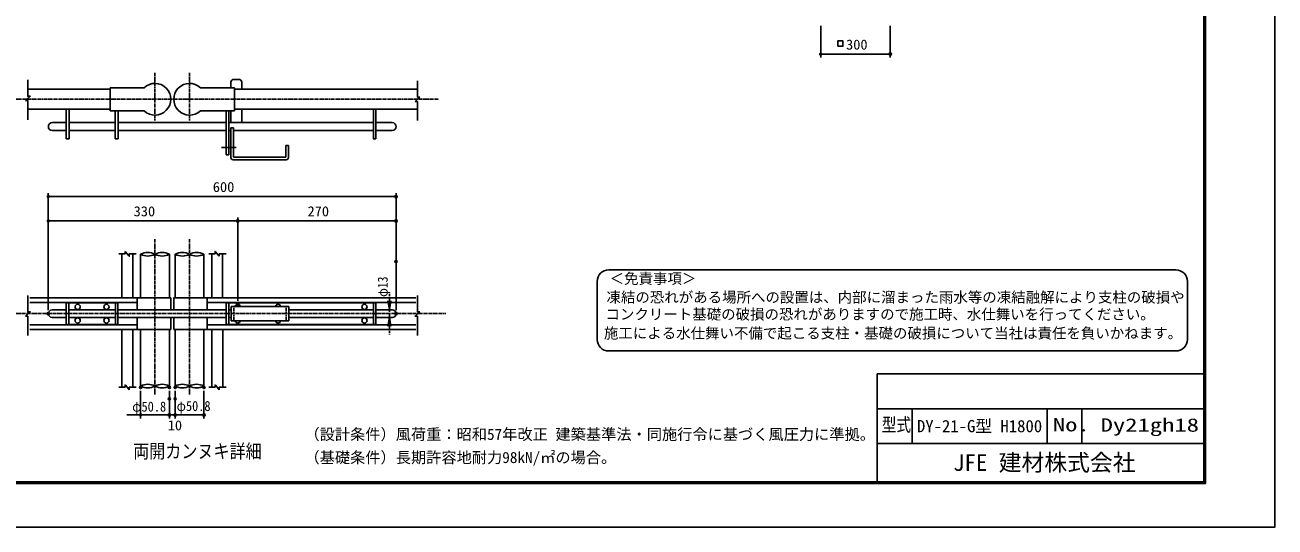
# Model space of a CAD drawing. Units: millimetres, scale not verified, with parts at other scales. Extents: x -4455 to 4455, y -3150 to 3150.
# Drawn here: x -936 to 4455, y -3150 to -985 of the extents above; entities that cross this region are included whole.
import ezdxf
from ezdxf.enums import TextEntityAlignment as Align

# ---------------------------------------------------------------- set-up
doc = ezdxf.new("R2010")
doc.units = ezdxf.units.MM
doc.header["$LTSCALE"] = 20
doc.header["$PDMODE"] = 32
doc.header["$PDSIZE"] = 10
for name, pattern in [('USER3', [1.125, 0.75, -0.125, 0.125, -0.125]), ('USER4', [0.375, 0.25, -0.125]), ('USER7', [1.01, 0.5, -0.25, 0.01, -0.25])]:
    doc.linetypes.add(name, pattern=pattern)
for name, color, linetype, lineweight in [('0-2_KOUZOU', 7, 'Continuous', 25), ('0-3_SUNPOU', 1, 'Continuous', 25), ('0-5_0', 4, 'Continuous', 25), ('0-9_1', 7, 'Continuous', 25), ('0-D_WAKU', 7, 'Continuous', 25), ('0-E_EXTCNT-L', 4, 'USER3', 25), ('0-F_D-TTL-TXT', 2, 'Continuous', 25)]:
    doc.layers.add(name, color=color, linetype=linetype, lineweight=lineweight)
doc.layers.add('0-7_DEFPOINTS', color=7, linetype='Continuous')
doc.styles.add('ＭＳ ゴシック', font='')
doc.styles.get('ＭＳ ゴシック').set_extended_font_data('MS Gothic')

# ---------------------------------------------------------------- blocks, each defined once
blk = doc.blocks.new('M1')
at = {"layer": '0-3_SUNPOU'}
blk.add_line((-5, 0), (-38.58, 0), dxfattribs=at)
for points in [[(0, 0), (-5, 0), (-4.96, 0.63)], [(0, 0), (-4.96, -0.63), (-5, 0)], [(0, 0), (-4.96, 0.63), (-4.84, 1.24)], [(0, 0), (-4.84, -1.24), (-4.96, -0.63)], [(0, 0), (-4.84, 1.24), (-4.65, 1.84)], [(0, 0), (-4.65, -1.84), (-4.84, -1.24)], [(0, 0), (-4.65, 1.84), (-4.38, 2.41)], [(0, 0), (-4.38, -2.41), (-4.65, -1.84)], [(0, 0), (-4.38, 2.41), (-4.05, 2.94)], [(0, 0), (-4.05, -2.94), (-4.38, -2.41)], [(0, 0), (-4.05, 2.94), (-3.64, 3.42)], [(0, 0), (-3.64, -3.42), (-4.05, -2.94)], [(0, 0), (-3.64, 3.42), (-3.19, 3.85)], [(0, 0), (-3.19, -3.85), (-3.64, -3.42)], [(0, 0), (-3.19, 3.85), (-2.68, 4.22)], [(0, 0), (-2.68, -4.22), (-3.19, -3.85)], [(0, 0), (-2.68, 4.22), (-2.13, 4.52)], [(0, 0), (-2.13, -4.52), (-2.68, -4.22)], [(0, 0), (-2.13, 4.52), (-1.55, 4.76)], [(0, 0), (-1.55, -4.76), (-2.13, -4.52)], [(0, 0), (-1.55, 4.76), (-0.94, 4.91)], [(0, 0), (-0.94, -4.91), (-1.55, -4.76)], [(0, 0), (-0.94, 4.91), (-0.31, 4.99)], [(0, 0), (-0.31, -4.99), (-0.94, -4.91)], [(0, 0), (-0.31, 4.99), (0.31, 4.99)], [(0, 0), (0.31, -4.99), (-0.31, -4.99)], [(0, 0), (0.31, 4.99), (0.94, 4.91)], [(0, 0), (0.94, 4.91), (1.55, 4.76)], [(0, 0), (1.55, 4.76), (2.13, 4.52)], [(0, 0), (2.13, 4.52), (2.68, 4.22)], [(0, 0), (2.68, 4.22), (3.19, 3.85)], [(0, 0), (3.19, 3.85), (3.64, 3.42)], [(0, 0), (3.64, 3.42), (4.05, 2.94)], [(0, 0), (4.05, 2.94), (4.38, 2.41)], [(0, 0), (4.38, 2.41), (4.65, 1.84)], [(0, 0), (4.65, 1.84), (4.84, 1.24)], [(0, 0), (4.84, 1.24), (4.96, 0.63)], [(0, 0), (4.96, 0.63), (5, 0)], [(0, 0), (0.94, -4.91), (0.31, -4.99)], [(0, 0), (1.55, -4.76), (0.94, -4.91)], [(0, 0), (2.13, -4.52), (1.55, -4.76)], [(0, 0), (2.68, -4.22), (2.13, -4.52)], [(0, 0), (3.19, -3.85), (2.68, -4.22)], [(0, 0), (3.64, -3.42), (3.19, -3.85)], [(0, 0), (4.05, -2.94), (3.64, -3.42)], [(0, 0), (4.38, -2.41), (4.05, -2.94)], [(0, 0), (4.65, -1.84), (4.38, -2.41)], [(0, 0), (4.84, -1.24), (4.65, -1.84)], [(0, 0), (4.96, -0.63), (4.84, -1.24)], [(0, 0), (5, 0), (4.96, -0.63)]]:
    blk.add_solid(points, dxfattribs=at)
blk = doc.blocks.new('DARROWS')
at = {"layer": '0-5_0', "color": 2}
blk.add_line((0, 0), (-19.98, 0), dxfattribs=at)
blk.add_lwpolyline([(-20, -3.33), (0, 0), (-20, 3.33)], dxfattribs=at)
blk = doc.blocks.new('設計条件_旧基準')
at = {"layer": '0-F_D-TTL-TXT', "color": 7, "style": 'ＭＳ ゴシック'}
for s, p in [('（設計条件）風荷重：昭和57年改正 建築基準法・同施行令に基づく風圧力に準拠。', (-2470.6, 166.4)), ('（基礎条件）長期許容地耐力98kN/㎡の場合。', (-2470.6, 66.4))]:
    blk.add_text(s, height=48.11, dxfattribs=at).set_placement(p, align=Align.BOTTOM_LEFT)

msp = doc.modelspace()

# ---------------------------------------------------------------- linework, layer by layer
at = {"layer": '0-3_SUNPOU'}
for p, q in [((2495.64, -988.38), (2495.64, -1125.35)), ((2795.64, -988.38), (2795.64, -1125.35)), ((2525.64, -1110.35), (2765.64, -1110.35)), ((-437.31, -2563.22), (-437.31, -2681.29)), ((-313.14, -2563.22), (-313.14, -2681.29)), ((-288.31, -2563.22), (-288.31, -2681.29)), ((-164.14, -2563.22), (-164.14, -2681.29)), ((-313.14, -2612.15), (-313.14, -2681.29)), ((-288.31, -2612.15), (-288.31, -2681.29)), ((-467.31, -2666.29), (-497.31, -2666.29)), ((-437.31, -2666.29), (-313.14, -2666.29)), ((-343.14, -2666.29), (-373.14, -2666.29)), ((-313.14, -2666.29), (-288.31, -2666.29)), ((-283.14, -2666.29), (-253.14, -2666.29)), ((-258.31, -2666.29), (-228.31, -2666.29)), ((-258.31, -2666.29), (-194.14, -2666.29))]:
    msp.add_line(p, q, dxfattribs=at)
at = {"layer": '0-3_SUNPOU', "color": 3}
msp.add_lwpolyline([(2569.29, -1076), (2569.29, -1053.5), (2591.79, -1053.5), (2591.79, -1076)], close=True, dxfattribs=at)
at = {"layer": '0-5_0'}
for p, q in [((-923.77, -1221.61), (-923.77, -1292.05)), ((757.07, -1225.59), (757.07, -1296.02)), ((-923.77, -1301.09), (-934.17, -1310.13)), ((-934.17, -1310.13), (-923.77, -1310.13)), ((-923.77, -1310.13), (-927.73, -1310.13)), ((-923.77, -1310.13), (-923.77, -1393.23)), ((757.07, -1305.07), (746.67, -1314.11)), ((746.67, -1314.11), (757.07, -1314.11)), ((757.07, -1314.11), (753.11, -1314.11)), ((757.07, -1296.02), (761.03, -1296.02)), ((767.46, -1296.02), (757.07, -1296.02)), ((757.07, -1305.07), (767.46, -1296.02)), ((757.07, -1314.11), (757.07, -1397.21)), ((-531.63, -1971.45), (-504.41, -1971.45)), ((-504.41, -1961.05), (-504.41, -1971.45)), ((-495.37, -1971.45), (-504.41, -1961.05)), ((-504.41, -1971.45), (-504.41, -1967.49)), ((-486.33, -1971.45), (-456.33, -1971.45)), ((-143.52, -1971.45), (-116.31, -1971.45)), ((-107.27, -1971.45), (-98.22, -1981.85)), ((-98.22, -1971.45), (-68.23, -1971.45)), ((-98.22, -1971.45), (-98.22, -1975.41)), ((-98.22, -1981.85), (-98.22, -1971.45)), ((-923.77, -2151.7), (-923.77, -2222.13)), ((757.07, -2151.7), (757.07, -2222.13)), ((-923.77, -2231.17), (-934.17, -2240.22)), ((-934.17, -2240.22), (-923.77, -2240.22)), ((-923.77, -2240.22), (-927.73, -2240.22)), ((-923.77, -2240.22), (-923.77, -2323.32)), ((757.07, -2240.22), (753.11, -2240.22)), ((757.07, -2222.13), (761.03, -2222.13)), ((767.46, -2222.13), (757.07, -2222.13)), ((757.07, -2231.17), (767.46, -2222.13)), ((757.07, -2240.22), (757.07, -2323.32)), ((-531.63, -2547.35), (-504.41, -2547.35)), ((-504.41, -2547.35), (-504.41, -2543.39)), ((-495.37, -2547.35), (-486.33, -2557.74)), ((-486.33, -2547.35), (-456.33, -2547.35)), ((-486.33, -2547.35), (-486.33, -2551.31)), ((-486.33, -2557.74), (-486.33, -2547.35)), ((-143.52, -2547.35), (-116.31, -2547.35)), ((-116.31, -2547.35), (-116.31, -2543.39)), ((-107.27, -2547.35), (-98.22, -2557.74)), ((-98.22, -2547.35), (-68.23, -2547.35))]:
    msp.add_line(p, q, dxfattribs=at)
at = {"layer": '0-5_0', "color": 2, "linetype": 'USER7'}
for p, q in [((635.43, -2174.41), (635.43, -2137.16)), ((635.43, -2211.66), (635.43, -2246.43)), ((635.43, -2283.68), (635.43, -2320.94))]:
    msp.add_line(p, q, dxfattribs=at)
at = {"layer": '0-5_0'}
for points in [[(-923.77, -1301.09), (-913.37, -1292.05), (-923.77, -1292.05), (-919.81, -1292.05)], [(-495.37, -1971.45), (-486.33, -1981.85), (-486.33, -1971.45), (-486.33, -1975.41)], [(-107.27, -1971.45), (-116.31, -1961.05), (-116.31, -1971.45), (-116.31, -1967.49)], [(-923.77, -2231.17), (-913.37, -2222.13), (-923.77, -2222.13), (-919.81, -2222.13)], [(757.07, -2231.17), (746.67, -2240.22), (757.07, -2240.22)], [(-495.37, -2547.35), (-504.41, -2536.95), (-504.41, -2547.35)], [(-107.27, -2547.35), (-116.31, -2536.95), (-116.31, -2547.35)], [(-98.22, -2557.74), (-98.22, -2547.35), (-98.22, -2551.31)]]:
    msp.add_lwpolyline(points, dxfattribs=at)
at = {"layer": '0-7_DEFPOINTS'}
for p in [(2795.64, -1110.35), (664.59, -1724.62), (-18.36, -1829.55), (664.59, -1829.55), (664.59, -2004.8), (-18.36, -2189.36), (-835.41, -2229.72), (664.59, -2229.72), (-437.31, -2548.22), (-313.14, -2548.22), (-288.31, -2548.22), (-164.14, -2548.22), (-313.14, -2597.15), (-288.31, -2597.15), (-313.14, -2666.29), (-288.31, -2666.29), (-164.14, -2666.29)]:
    msp.add_point(p, dxfattribs=at)
at = {"layer": '0-9_1'}
for p, q in [((-48.05, -1231.58), (-48.05, -1255.17)), ((-35.63, -1219.17), (-13.28, -1219.17)), ((-0.86, -1231.58), (-0.86, -1261.38)), ((-568.92, -1261.38), (-927.12, -1261.38)), ((-422.08, -1255.17), (-568.91, -1255.17)), ((-568.91, -1255.17), (-568.91, -1354.51)), ((-179.32, -1255.17), (-32.49, -1255.17)), ((-32.49, -1255.17), (-32.49, -1354.51)), ((-32.49, -1261.38), (756.47, -1261.38)), ((-568.92, -1348.3), (-927.12, -1348.3)), ((-758.28, -1348.3), (-758.28, -1476.2)), ((-745.86, -1348.3), (-745.86, -1476.2)), ((-422.08, -1354.51), (-568.91, -1354.51)), ((-547.18, -1354.51), (-547.18, -1476.2)), ((-534.77, -1354.51), (-534.77, -1476.2)), ((-179.32, -1354.51), (-32.49, -1354.51)), ((-67.92, -1354.51), (-67.92, -1544.5)), ((-56.74, -1354.51), (-56.74, -1544.5)), ((-48.05, -1354.51), (-48.05, -1405.42)), ((-32.49, -1348.3), (756.47, -1348.3)), ((-0.86, -1348.3), (-0.86, -1405.42)), ((566.64, -1348.3), (566.64, -1476.2)), ((577.82, -1348.3), (577.82, -1476.2)), ((-817.88, -1405.42), (-758.28, -1405.42)), ((-817.88, -1440.19), (-758.28, -1440.19)), ((-745.86, -1405.42), (-547.18, -1405.42)), ((-745.86, -1440.19), (-547.18, -1440.19)), ((-534.77, -1405.42), (-67.92, -1405.42)), ((-534.77, -1440.19), (-67.92, -1440.19)), ((-56.74, -1405.42), (566.64, -1405.42)), ((-56.74, -1440.19), (-48.05, -1440.19)), ((-48.05, -1427.77), (-48.05, -1555.96)), ((-48.05, -1427.77), (-36.87, -1427.77)), ((-36.87, -1427.77), (-36.87, -1553.48)), ((-36.87, -1440.19), (566.64, -1440.19)), ((577.82, -1405.42), (647.35, -1405.42)), ((577.82, -1440.19), (647.35, -1440.19)), ((-758.28, -1476.2), (-745.86, -1476.2)), ((-547.18, -1476.2), (-534.77, -1476.2)), ((189.12, -1503.81), (189.12, -1553.48)), ((200.3, -1503.81), (189.12, -1503.81)), ((200.3, -1503.81), (200.3, -1555.96)), ((565.4, -1476.2), (577.82, -1476.2)), ((-24.97, -1513.74), (-88.76, -1513.74)), ((-67.92, -1544.5), (-56.74, -1544.5)), ((187.88, -1554.72), (-35.63, -1554.72)), ((190.36, -1565.9), (-38.11, -1565.9)), ((-518.03, -1973.59), (-518.03, -2161.43)), ((-470.84, -1973.59), (-470.84, -2161.43)), ((-437.31, -1973.59), (-437.31, -2161.43)), ((-313.14, -1973.59), (-313.14, -2161.43)), ((-288.31, -1973.59), (-288.31, -2161.43)), ((-164.14, -1973.59), (-164.14, -2161.43)), ((-130.61, -1973.59), (-130.61, -2161.43)), ((-83.43, -1973.59), (-83.43, -2161.43)), ((-467.24, -2161.43), (-915.37, -2161.43)), ((-451.72, -2181.29), (-915.37, -2181.29)), ((-534.91, -2182.53), (-758.42, -2182.53)), ((-758.42, -2182.53), (-758.42, -2276.9)), ((-747.25, -2182.53), (-747.25, -2276.9)), ((-546.09, -2182.53), (-546.09, -2276.9)), ((-534.91, -2182.53), (-534.91, -2276.9)), ((-307.43, -2161.43), (-467.24, -2161.43)), ((-451.72, -2161.42), (-451.72, -2213.57)), ((-307.43, -2161.43), (-307.43, -2213.58)), ((-149.73, -2161.43), (-149.73, -2213.58)), ((750.18, -2181.29), (-149.73, -2181.29)), ((750.18, -2161.43), (-134.46, -2161.43)), ((-68.03, -2182.53), (577.67, -2182.53)), ((-68.03, -2182.53), (-68.03, -2276.9)), ((-56.85, -2182.53), (-56.85, -2276.9)), ((202.17, -2198.68), (-46.17, -2198.68)), ((-46.17, -2198.68), (-46.17, -2260.76)), ((202.17, -2198.68), (202.17, -2260.76)), ((566.49, -2276.9), (566.49, -2182.53)), ((577.67, -2276.9), (577.67, -2182.53)), ((-758.42, -2213.58), (-819.27, -2213.58)), ((-758.42, -2245.86), (-819.27, -2245.86)), ((-547.33, -2213.58), (-746.01, -2213.58)), ((-547.33, -2245.86), (-746.01, -2245.86)), ((-68.03, -2213.58), (-534.91, -2213.58)), ((-68.03, -2245.86), (-534.91, -2245.86)), ((-451.72, -2245.86), (-451.72, -2298.01)), ((-307.43, -2245.86), (-307.43, -2298.01)), ((-294.02, -2245.86), (-294.02, -2298.01)), ((-149.73, -2245.86), (-149.73, -2298.02)), ((-46.17, -2213.58), (-56.85, -2213.58)), ((-46.17, -2245.86), (-56.85, -2245.86)), ((202.17, -2260.76), (-46.17, -2260.76)), ((566.49, -2213.58), (202.17, -2213.58)), ((566.49, -2245.86), (202.17, -2245.86)), ((648.45, -2213.58), (577.67, -2213.58)), ((648.45, -2245.86), (577.67, -2245.86)), ((-451.72, -2278.15), (-915.37, -2278.15)), ((-467.24, -2298.01), (-915.37, -2298.01)), ((-534.91, -2276.9), (-758.42, -2276.9)), ((-518.03, -2298.01), (-518.03, -2548.22)), ((-470.84, -2298.01), (-470.84, -2548.22)), ((-307.43, -2298.01), (-467.24, -2298.01)), ((-437.31, -2298.01), (-437.31, -2548.22)), ((-313.14, -2298.01), (-313.14, -2548.22)), ((-134.46, -2298.01), (-294.02, -2298.01)), ((-288.31, -2298.01), (-288.31, -2548.22)), ((-164.13, -2298.01), (-164.14, -2548.22)), ((750.18, -2278.15), (-149.73, -2278.15)), ((750.18, -2298.01), (-134.46, -2298.01)), ((-130.61, -2298.01), (-130.61, -2548.22)), ((-83.42, -2298.01), (-83.42, -2548.22)), ((-68.03, -2276.9), (577.67, -2276.9))]:
    msp.add_line(p, q, dxfattribs=at)
at = {"layer": '0-9_1', "color": 1}
for p, q in [((-835.41, -2214.72), (-835.41, -1709.62)), ((-805.41, -1724.62), (634.59, -1724.62)), ((664.59, -1989.8), (664.59, -1709.62)), ((-835.41, -2214.72), (-835.41, -1814.55)), ((-805.41, -1829.55), (-48.36, -1829.55)), ((-18.36, -2174.36), (-18.36, -1814.55)), ((-18.36, -2174.36), (-18.36, -1814.55)), ((11.64, -1829.55), (634.59, -1829.55)), ((664.59, -2214.72), (664.59, -1814.55))]:
    msp.add_line(p, q, dxfattribs=at)
at = {"layer": '0-9_1', "linetype": 'USER4'}
for p, q in [((-34.9, -2198.68), (-34.9, -2260.76)), ((191.09, -2198.68), (191.09, -2260.76))]:
    msp.add_line(p, q, dxfattribs=at)
at = {"layer": '0-9_1'}
msp.add_lwpolyline([(-134.46, -2161.43), (-294.02, -2161.43), (-294.02, -2213.58)], dxfattribs=at)
for centre in [(-708.75, -2200.54), (-584.58, -2200.54), (528, -2200.54), (-708.75, -2258.9), (-584.58, -2258.9), (528, -2258.9)]:
    msp.add_circle(centre, 11.18, dxfattribs=at)
for centre, radius, start, end in [((-375.21, -1304.84), 68.3, 226.6586, 133.3418), ((-226.2, -1304.84), 68.3, 46.6579, 313.34109), ((-35.63, -1231.58), 12.42, 90, 180), ((-13.28, -1231.58), 12.42, 0, 90), ((-817.88, -1422.81), 17.38, 90, 270), ((647.35, -1422.81), 17.38, 270, 90), ((-38.11, -1555.96), 9.93, 180, 270), ((-35.63, -1553.48), 1.24, 180, 270), ((187.88, -1553.48), 1.24, 270, 0), ((190.36, -1555.96), 9.93, 270, 0), ((-18.36, -2200.54), 11.18, 9.59328, 170.40672), ((155.48, -2200.54), 11.18, 9.59328, 170.40672), ((-819.27, -2229.72), 16.14, 90, 270), ((-18.36, -2258.9), 11.18, 189.59328, 350.40672), ((155.48, -2258.9), 11.18, 189.59328, 350.40672), ((648.45, -2229.72), 16.14, 270, 90)]:
    msp.add_arc(centre, radius, start, end, dxfattribs=at)
at = {"layer": '0-9_1', "color": 4}
for centre, start, end in [((-406.27, -2033.01), 62.41797, 117.58219), ((-406.27, -1914.16), 242.41784, 297.58207), ((-344.33, -2033.01), 62.41797, 117.58219), ((-344.33, -1914.16), 242.41784, 297.58207), ((-257.23, -2033.01), 62.41797, 117.58219), ((-257.23, -1914.16), 242.41784, 297.58207), ((-195.93, -2033.01), 62.41797, 117.58219), ((-195.93, -1914.16), 242.41784, 297.58207), ((-406.27, -2601.31), 62.41797, 117.58219), ((-406.27, -2482.46), 242.41784, 297.58207), ((-344.33, -2601.31), 62.41797, 117.58219), ((-344.33, -2482.46), 242.41784, 297.58207), ((-257.23, -2601.31), 62.41797, 117.58219), ((-257.23, -2482.46), 242.41784, 297.58207), ((-195.93, -2601.31), 62.41797, 117.58219), ((-195.93, -2482.46), 242.41784, 297.58207)]:
    msp.add_arc(centre, 67.05, start, end, dxfattribs=at)
at = {"layer": '0-D_WAKU'}
for p, q in [((2739.89, -2490), (2739.89, -2955)), ((2739.89, -2490), (4147.5, -2490)), ((2739.89, -2640), (4147.5, -2640)), ((2889.89, -2640), (2889.89, -2790)), ((3472.5, -2640), (3472.5, -2790)), ((3622.5, -2640), (3622.5, -2790)), ((2739.89, -2790), (4147.5, -2790))]:
    msp.add_line(p, q, dxfattribs=at)
at = {"layer": '0-D_WAKU', "color": 3}
msp.add_lwpolyline([(-4455, 3150), (4455, 3150), (4455, -3150), (-4455, -3150)], close=True, dxfattribs=at)
at = {"layer": '0-D_WAKU'}
for points in [[(-4155, 2962.5), (4155, 2962.5), (4155, -2962.5), (-4155, -2962.5)], [(-4153.13, 2960.62), (4153.12, 2960.62), (4153.12, -2960.63), (-4153.13, -2960.63)], [(-4151.25, 2958.75), (4151.25, 2958.75), (4151.25, -2958.75), (-4151.25, -2958.75)], [(-4149.38, 2956.87), (4149.37, 2956.87), (4149.37, -2956.88), (-4149.38, -2956.88)], [(-4147.5, 2955), (4147.5, 2955), (4147.5, -2955), (-4147.5, -2955)]]:
    msp.add_lwpolyline(points, close=True, dxfattribs=at)
at = {"layer": '0-E_EXTCNT-L'}
for p, q in [((-375.3, -1190.47), (-375.3, -1397)), ((-226.58, -1190.47), (-226.58, -1397)), ((-1014.05, -1304.9), (848.65, -1304.9)), ((-375.3, -1907.83), (-375.3, -2581.55)), ((-226.58, -1907.83), (-226.58, -2581.55)), ((-1039.71, -2229.05), (879.1, -2229.05))]:
    msp.add_line(p, q, dxfattribs=at)
at = {"layer": '0-F_D-TTL-TXT'}
for p, q in [((4027.21, -2040.75), (1581.66, -2040.75)), ((1531.66, -2090.75), (1531.66, -2340.75)), ((4077.21, -2340.75), (4077.21, -2090.75)), ((1581.66, -2390.75), (4027.21, -2390.75))]:
    msp.add_line(p, q, dxfattribs=at)
for centre, start, end in [((1581.66, -2090.75), 90, 180), ((4027.21, -2090.75), 0, 90), ((1581.66, -2340.75), 180, 270), ((4027.21, -2340.75), 270, 0)]:
    msp.add_arc(centre, 50, start, end, dxfattribs=at)

# ---------------------------------------------------------------- block references
at = {"layer": '0-2_KOUZOU'}
msp.add_blockref('設計条件_旧基準', (2739.89, -2955), dxfattribs=at)
at = {"layer": '0-3_SUNPOU', "xscale": 1.5, "yscale": 1.5, "rotation": 180}
for p in [(2495.64, -1110.35), (-313.14, -2666.29), (-288.31, -2666.29), (-288.31, -2666.29)]:
    msp.add_blockref('M1', p, dxfattribs=at)
at = {"layer": '0-3_SUNPOU', "xscale": 1.5, "yscale": 1.5}
for p in [(2795.64, -1110.35), (-437.31, -2666.29), (-313.14, -2666.29), (-164.14, -2666.29)]:
    msp.add_blockref('M1', p, dxfattribs=at)
at = {"layer": '0-5_0', "xscale": 1.862583, "yscale": 1.862583}
for p, rotation in [((635.43, -2211.66), 270), ((635.43, -2246.43), 90)]:
    msp.add_blockref('DARROWS', p, dxfattribs=dict(at, rotation=rotation))
at = {"layer": '0-9_1', "xscale": 1.5, "yscale": 1.5, "rotation": 180}
for p in [(-835.41, -1724.62), (-835.41, -1829.55), (-18.36, -1829.55)]:
    msp.add_blockref('M1', p, dxfattribs=at)
at = {"layer": '0-9_1', "xscale": 1.5, "yscale": 1.5}
for p in [(664.59, -1724.62), (-18.36, -1829.55), (664.59, -1829.55)]:
    msp.add_blockref('M1', p, dxfattribs=at)

# ---------------------------------------------------------------- texts
at = {"layer": '0-2_KOUZOU', "style": 'ＭＳ ゴシック'}
msp.add_text('DY-21-G型 H1800', height=52.92, dxfattribs=at).set_placement((2910.67, -2757.12), align=Align.BOTTOM_LEFT)
at = {"layer": '0-3_SUNPOU', "color": 3, "style": 'ＭＳ ゴシック'}
for s, width, p in [('300', 1.05, (2605.14, -1103.68)), ('φ50.8', 0.9, (-473.53, -2665.21)), ('φ50.8', 0.9, (-282.04, -2662.65)), ('10', 1.05, (-320.37, -2746.15))]:
    msp.add_text(s, height=43.3, dxfattribs=dict(at, width=width)).set_placement(p, align=Align.BOTTOM_LEFT)
at = {"layer": '0-5_0', "color": 3, "style": 'ＭＳ ゴシック', "width": 0.85}
msp.add_text('φ13', height=43.3, rotation=90, dxfattribs=at).set_placement((641.26, -2157.63), align=Align.BOTTOM_LEFT)
at = {"layer": '0-5_0', "style": 'ＭＳ ゴシック', "width": 0.85}
msp.add_text('両開カンヌキ詳細', height=59.8, dxfattribs=at).set_placement((-469.64, -2870.85), align=Align.BOTTOM_LEFT)
at = {"layer": '0-9_1', "color": 3, "style": 'ＭＳ ゴシック', "width": 1.05}
for s, p in [('600', (-125.91, -1717.94)), ('330', (-467.38, -1822.88)), ('270', (282.62, -1822.88))]:
    msp.add_text(s, height=43.3, dxfattribs=at).set_placement(p, align=Align.BOTTOM_LEFT)
at = {"layer": '0-D_WAKU', "style": 'ＭＳ ゴシック'}
for s, width, p in [('型式', 0.8, (2759.25, -2754.96)), ('No.', 1.35, (3497.05, -2754.96)), ('Dy21gh18', 1.35, (3703.11, -2756.32))]:
    msp.add_text(s, height=57.73, dxfattribs=dict(at, width=width)).set_placement(p, align=Align.BOTTOM_LEFT)
msp.add_text('JFE 建材株式会社', height=72.16, dxfattribs=at).set_placement((3066.85, -2929.69), align=Align.BOTTOM_LEFT)
at = {"layer": '0-F_D-TTL-TXT', "color": 7, "style": 'ＭＳ ゴシック'}
for s, p in [('＜免責事項＞ \u3000\u3000', (1585.36, -2114.93)), ('凍結の恐れがある場所への設置は、内部に溜まった雨水等の凍結融解により支柱の破損や', (1571.84, -2195.43)), ('コンクリート基礎の破損の恐れがありますので施工時、水仕舞いを行ってください。', (1567.73, -2268.85)), ('施工による水仕舞い不備で起こる支柱・基礎の破損について当社は責任を負いかねます。 ', (1560.74, -2350.34))]:
    msp.add_text(s, height=45.7, dxfattribs=at).set_placement(p, align=Align.BOTTOM_LEFT)

doc.saveas('drawing.dxf')
